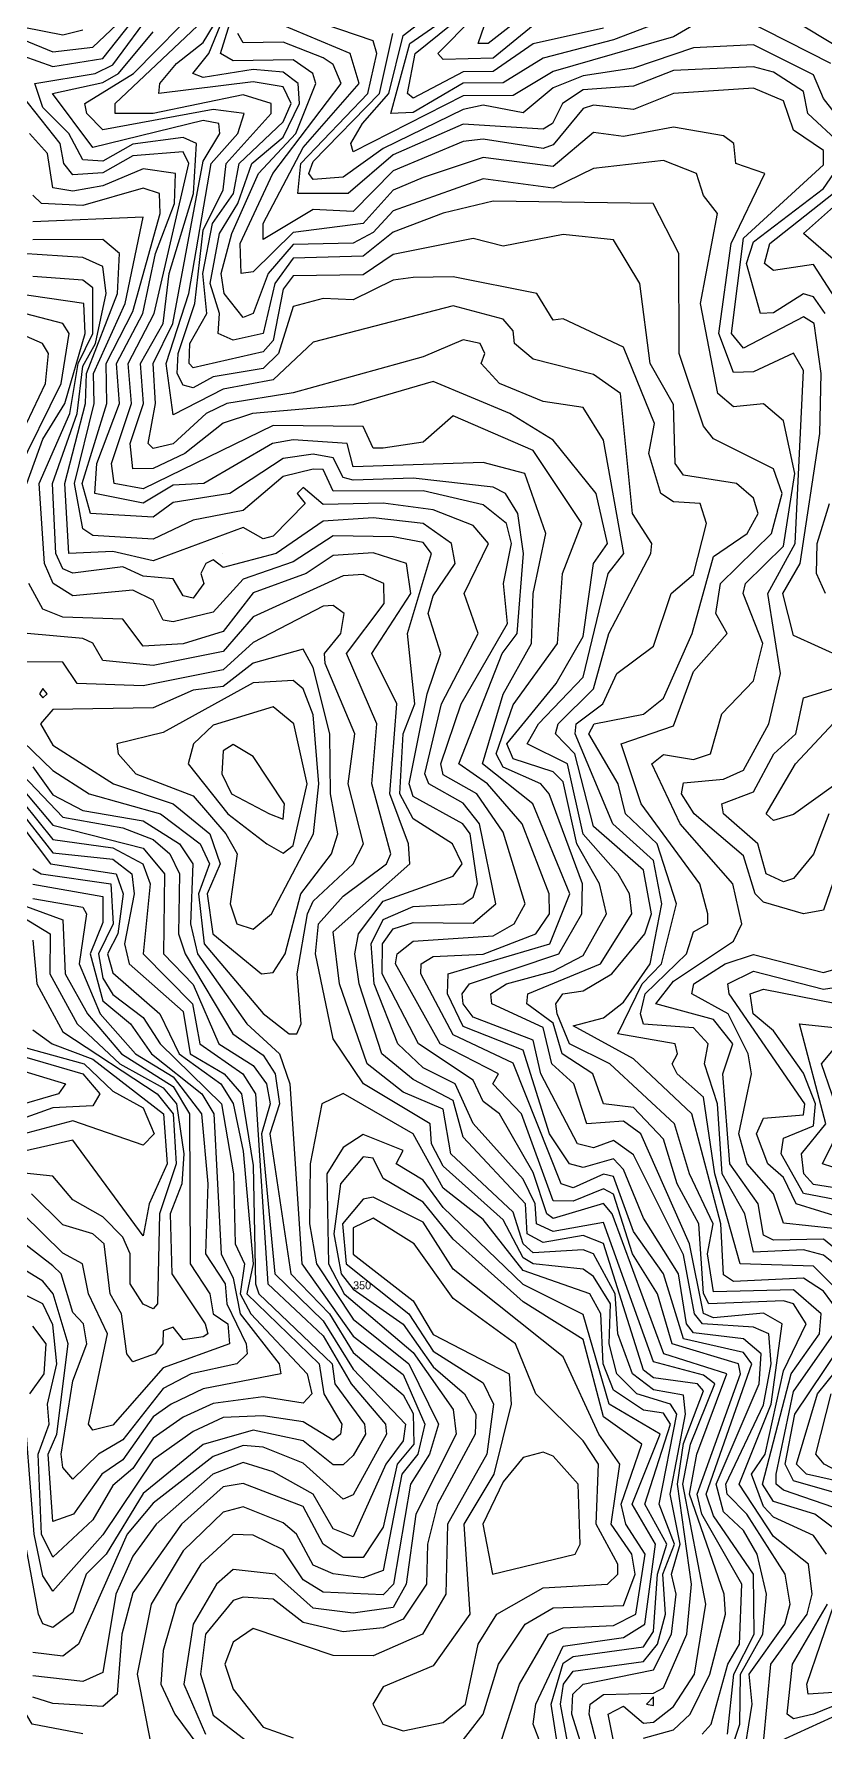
# Model space of a CAD drawing. Header units: metres. Extents: x 310028 to 360472, y 4137098 to 4159193.
# Drawn here: x 316644 to 317830, y 4148531 to 4151077 of the extents above; entities that cross this region are included whole.
import ezdxf

# ---------------------------------------------------------------- set-up
doc = ezdxf.new("R2010")
doc.units = ezdxf.units.M
for name, color, linetype in [('CONTOUR', 254, 'Continuous'), ('CONTOUR_INDEX', 33, 'Continuous'), ('CONTOUR_LABELS', 7, 'Continuous')]:
    doc.layers.add(name, color=color, linetype=linetype)

msp = doc.modelspace()

# ---------------------------------------------------------------- linework, layer by layer
at = {"layer": 'CONTOUR'}
for points, elevation in [([(317872.5, 4149169.6), (317812.5, 4149229.2), (317702.5, 4149232.5), (317664.6, 4149367.5), (317647.5, 4149482.6), (317608.1, 4149517.5), (317600.5, 4149532.5), (317608.9, 4149547.5), (317605, 4149562.5), (317519.1, 4149577.5), (317555.7, 4149652.5), (317584.5, 4149682.5), (317607.2, 4149772.5), (317578, 4149862.5), (317530.8, 4149907.5), (317519.9, 4149952.5), (317475.6, 4150027.5), (317483.5, 4150042.5), (317557.5, 4150056.9), (317587.5, 4150080.8), (317630.5, 4150177.5), (317662.5, 4150293.2), (317712.9, 4150327.5), (317729.4, 4150357.5), (317722.5, 4150380.5), (317697.1, 4150402.5), (317617.5, 4150415.2), (317605.1, 4150432.5), (317602.5, 4150521.1), (317567.6, 4150582.5), (317552.1, 4150702.5), (317512.5, 4150768), (317437.5, 4150776.1), (317347.5, 4150758.6), (317302.5, 4150769.7), (317182.5, 4150746.1), (317137.5, 4150715.5), (317032.5, 4150714.1), (317017.5, 4150693.9), (317002.5, 4150617.1), (316987.5, 4150600), (316882.5, 4150575.8), (316876.6, 4150582.5), (316877.8, 4150612.5), (316903.1, 4150657.5), (316897.3, 4150717.5), (316911.7, 4150792.5), (316943.2, 4150837.5), (316951.7, 4150882.5), (317017.5, 4150944.9), (317029.6, 4150972.5), (317017.5, 4150997.3), (316972.5, 4151004.7), (316831.3, 4150987.5), (316832.5, 4151002.5), (316857.6, 4151032.5), (316897.5, 4151063.9), (317014.9, 4151257.5)], 190), ([(316627.5, 4151043.9), (316672.5, 4151027.9), (316747.5, 4151040), (316907.5, 4151242.5)], 240), ([(317392.5, 4151114.7), (317324.7, 4151062.5), (317310, 4151062.5), (317347.5, 4151171.3)], 80), ([(317857.5, 4151051.7), (317722.5, 4151133.8)], 110), ([(317737.5, 4148514.5), (317748.6, 4148632.5), (317802.8, 4148707.5), (317810.4, 4148737.5), (317805.2, 4148782.5), (317752.5, 4148823.7), (317701.2, 4148902.5), (317749, 4149022.5), (317765.6, 4149142.5), (317737.5, 4149158.7), (317662.5, 4149151.8), (317647.5, 4149158.1), (317626.8, 4149262.5), (317553.5, 4149427.5), (317527.5, 4149446.7), (317473, 4149442.5), (317453.5, 4149502.5), (317420.3, 4149532.5), (317407.5, 4149586.9), (317330.3, 4149622.5), (317328.9, 4149637.5), (317352.4, 4149652.5), (317422.5, 4149671.6), (317467.5, 4149695), (317502.3, 4149757.5), (317491.6, 4149802.5), (317457.7, 4149862.5), (317437.5, 4149955.1), (317422.5, 4149970.4), (317362.5, 4149989.6), (317352.6, 4150012.5), (317427, 4150102.5), (317467.5, 4150173.4), (317482.7, 4150282.5), (317503.9, 4150312.5), (317486.8, 4150387.5), (317422.5, 4150467.8), (317357.4, 4150507.5), (317242.5, 4150555.5), (317122.5, 4150520.6), (316971.6, 4150507.5), (316927.5, 4150493.3), (316870.3, 4150447.5), (316822.5, 4150425.1), (316792.5, 4150424.8), (316788.3, 4150462.5), (316808.1, 4150522.5), (316803.6, 4150582.5), (316837.8, 4150642.5), (316846.9, 4150717.5), (316883.2, 4150837.5), (316887.5, 4150912.5), (316867.5, 4150921.5), (316792.5, 4150911.3), (316747.5, 4150885.8), (316717.5, 4150888.1), (316696.2, 4150927.5), (316657.5, 4150966.2), (316645.6, 4151002.5), (316736, 4151017.5), (316762.5, 4151030.2), (316822.5, 4151112.2)], 230), ([(317854.5, 4148827.5), (317814.3, 4148857.5), (317752.5, 4148876.4), (317736.1, 4148902.5), (317778.9, 4149067.5), (317821.7, 4149127.5), (317823.8, 4149157.5), (317782.5, 4149193.8), (317662.5, 4149190.8), (317653.6, 4149247.5), (317662, 4149292.5), (317626.7, 4149367.5), (317604.4, 4149442.5), (317507.1, 4149532.5), (317447, 4149562.5), (317428.5, 4149607.5), (317426.3, 4149622.5), (317437, 4149637.5), (317467.5, 4149641.9), (317510.3, 4149667.5), (317559.6, 4149727.5), (317569.8, 4149757.5), (317557.5, 4149822.8), (317482.5, 4149888.3), (317455, 4149997.5), (317426, 4150027.5), (317430, 4150042.5), (317482.5, 4150094.8), (317505.6, 4150177.5), (317568.6, 4150297.5), (317570.2, 4150312.5), (317541.4, 4150357.5), (317523, 4150537.5), (317482.5, 4150566), (317392.5, 4150589.1), (317364.5, 4150612.5), (317362.5, 4150631.5), (317347.5, 4150649), (317272.5, 4150669.1), (317062.5, 4150614.7), (317002.5, 4150558.1), (316927.5, 4150544.1), (316852.5, 4150505.4), (316842.3, 4150582.5), (316876.2, 4150687.5), (316909.8, 4150882.5), (316949.4, 4150927.5), (316958.9, 4150957.5), (316912.5, 4150963.2), (316747.5, 4150932.9), (316723.1, 4150957.5), (316720.1, 4150972.5), (316793.5, 4151017.5), (316897.5, 4151123.4)], 210), ([(317632.5, 4151089.9), (317602.5, 4151072.4), (317422.5, 4151020.5), (317362.5, 4150984.5), (317287.5, 4150983.8), (317122.5, 4150899.9), (317119.1, 4150912.5), (317136.3, 4150942.5), (317176.2, 4150987.5), (317197.5, 4151074.3), (317257.5, 4151120.2)], 120), ([(317587.5, 4151096.4), (317512.5, 4151067.9), (317407.5, 4151040.3), (317347.5, 4151003.3), (317287.5, 4151002.8), (317212.5, 4150958.9), (317178.9, 4150957.5), (317207.3, 4151062.5), (317272.2, 4151107.5)], 110), ([(316567.5, 4151099), (316687.5, 4151075.2), (316717.5, 4151082.9)], 260), ([(317832, 4148797.5), (317812.5, 4148825.1), (317752.5, 4148852.8), (317737.5, 4148868.8), (317719.8, 4148917.5), (317740.3, 4148947.5), (317767.5, 4149072.3), (317801.7, 4149142.5), (317782.7, 4149172.5), (317767.5, 4149177.3), (317655.6, 4149172.5), (317647.5, 4149188.4), (317640.6, 4149292.5), (317608.4, 4149352.5), (317587.5, 4149419.5), (317542.5, 4149467.1), (317497.5, 4149472.5), (317481.8, 4149517.5), (317435.9, 4149547.5), (317422.5, 4149593.7), (317382.9, 4149622.5), (317384.1, 4149637.5), (317493.1, 4149682.5), (317540, 4149757.5), (317536.6, 4149787.5), (317519.7, 4149817.5), (317467.5, 4149876.8), (317443.9, 4149982.5), (317383.3, 4150012.5), (317400.1, 4150042.5), (317467.5, 4150112.2), (317504.8, 4150267.5), (317528.2, 4150297.5), (317497.5, 4150467.4), (317467.5, 4150516.6), (317407.5, 4150525.6), (317342.1, 4150552.5), (317314.6, 4150582.5), (317320.1, 4150597.5), (317313.1, 4150612.5), (317287.5, 4150618.1), (317227.5, 4150592.5), (317032.5, 4150538.6), (316933.2, 4150522.5), (316902.3, 4150507.5), (316852.5, 4150461.9), (316822.5, 4150455.1), (316815.4, 4150462.5), (316826.1, 4150522.5), (316822.8, 4150582.5), (316852.3, 4150642.5), (316897.5, 4150886), (316922.6, 4150927.5), (316921, 4150942.5), (316897.5, 4150946.8), (316732.5, 4150906.2), (316672, 4150987.5), (316747.5, 4151003.7), (316770.9, 4151017.5), (316822.5, 4151079.9)], 220), ([(317862.3, 4149217.5), (317827.5, 4149245.7), (317797.5, 4149253.6), (317722.5, 4149250.3), (317709.6, 4149307.5), (317675.6, 4149367.5), (317668.6, 4149472.5), (317649.1, 4149532.5), (317654.7, 4149562.5), (317632.5, 4149586.7), (317557.5, 4149592.2), (317553.3, 4149607.5), (317560.2, 4149637.5), (317622, 4149697.5), (317632.5, 4149730.6), (317654, 4149742.5), (317654, 4149757.5), (317642.3, 4149802.5), (317554.3, 4149922.5), (317524, 4150012.5), (317602.5, 4150039.2), (317632.5, 4150120.7), (317683, 4150177.5), (317666, 4150207.5), (317673, 4150252.5), (317749.7, 4150327.5), (317765.6, 4150387.5), (317752.5, 4150424.5), (317662.5, 4150469.7), (317647.5, 4150488.8), (317611.2, 4150597.5), (317610.7, 4150747.5), (317572.3, 4150822.5), (317332.5, 4150826.1), (317257.5, 4150808), (317182.5, 4150779.4), (317137.5, 4150743.5), (317032.5, 4150740.2), (317005.3, 4150702.5), (316987.5, 4150627.3), (316942.5, 4150617.6), (316920.1, 4150627.5), (316922.1, 4150657.5), (316908.1, 4150702.5), (316922.1, 4150777.5), (316949.4, 4150822.5), (316970.4, 4150882.5), (317017.5, 4150922.1), (317042, 4150972.5), (317039.9, 4151002.5), (317017.5, 4151019.2), (316972.5, 4151023.1), (316897.5, 4151011.1), (316882, 4151017.5), (316906.4, 4151047.5), (316927.5, 4151099.6)], 180), ([(317887.5, 4149220.9), (317827.5, 4149269.4), (317752.5, 4149267.9), (317737.5, 4149275.8), (317729.5, 4149322.5), (317687.1, 4149382.5), (317676.6, 4149517.5), (317691.5, 4149562.5), (317662.5, 4149598.9), (317576.2, 4149622.5), (317602.5, 4149656.4), (317692.5, 4149716.3), (317704.9, 4149742.5), (317691.6, 4149802.5), (317612.7, 4149892.5), (317570.4, 4149982.5), (317587.5, 4149996.4), (317632.5, 4149988.9), (317657.9, 4149997.5), (317674.9, 4150057.5), (317722.5, 4150106.5), (317736.7, 4150162.5), (317707, 4150237.5), (317710.6, 4150252.5), (317767.5, 4150308.7), (317784.4, 4150417.5), (317767.5, 4150496.5), (317737.5, 4150522.2), (317692.5, 4150517.5), (317669.2, 4150537.5), (317643.1, 4150672.5), (317668.4, 4150807.5), (317647.5, 4150834.4), (317637, 4150867.5), (317587.5, 4150886.8), (317482.5, 4150874.9), (317422.5, 4150845.3), (317317.5, 4150859.3), (317182.5, 4150811.3), (317152.5, 4150778.8), (317122.5, 4150763.1), (317032.5, 4150761.1), (316995.1, 4150717.5), (316972.4, 4150657.5), (316957.5, 4150651.5), (316929.2, 4150687.5), (316924.6, 4150717.5), (316940.4, 4150777.5), (316980.4, 4150867.5), (317036.6, 4150927.5), (317066.4, 4151002.5), (317062.3, 4151017.5), (317032.5, 4151038), (316942.5, 4151036.4), (316923.7, 4151047.5), (316937.7, 4151092.5)], 170), ([(317851.7, 4149832.5), (317827.5, 4149762.9), (317797.5, 4149757.5), (317737.5, 4149775), (317725.3, 4149787.5), (317707.5, 4149844.3), (317633.8, 4149907.5), (317614.6, 4149937.5), (317617.5, 4149954), (317677.5, 4149959.4), (317707.5, 4149973), (317745.6, 4150042.5), (317763.2, 4150117.5), (317743.9, 4150237.5), (317785.1, 4150312.5), (317797.5, 4150572), (317782.5, 4150597.8), (317722.5, 4150570.2), (317692.5, 4150568.9), (317670.7, 4150627.5), (317689, 4150762.5), (317739.5, 4150867.5), (317696.2, 4150882.5), (317693, 4150912.5), (317677.5, 4150923.9), (317602.5, 4150937.1), (317527.5, 4150922.8), (317482.5, 4150928.8), (317422.5, 4150878.1), (317317.5, 4150891.2), (317227.5, 4150861.4), (317182.5, 4150842.3), (317137.5, 4150792.5), (317032.5, 4150778.8), (316972.5, 4150719.9), (316954.7, 4150717.5), (316953.3, 4150762.5), (317002.1, 4150867.5), (317104.6, 4151002.5), (317092.5, 4151030.6), (317077.5, 4151040.6), (317017.5, 4151064.2), (316957.5, 4151063.4), (316949.8, 4151077.5)], 160), ([(317852.4, 4150912.5), (317803.9, 4150957.5), (317797.5, 4150990.2), (317752.5, 4151019.4), (317722.5, 4151027.5), (317602.5, 4151022), (317542.5, 4150998.5), (317467.5, 4150992.8), (317436.1, 4150972.5), (317421.4, 4150942.5), (317407.5, 4150933.9), (317287.5, 4150941.5), (317182.5, 4150895.4), (317115.1, 4150837.5), (317039.7, 4150837.5), (317044.1, 4150882.5), (317144.4, 4150987.5), (317157.8, 4151047.5), (317152.5, 4151066.1), (317077.5, 4151091.6)], 140), ([(317868.6, 4150927.5), (317827.5, 4150979.6), (317812.5, 4151015.5), (317722.5, 4151060.3), (317632.5, 4151055.6), (317542.5, 4151025.5), (317467.5, 4151013.9), (317422.5, 4150995.7), (317377.5, 4150958.3), (317317.5, 4150969.6), (317287.5, 4150963.1), (317167.5, 4150904.9), (317107.5, 4150861.9), (317062.5, 4150858.3), (317056.1, 4150867.5), (317062.5, 4150885.2), (317161.8, 4150987.5), (317182.1, 4151077.5)], 130), ([(317392.5, 4151089.2), (317332.5, 4151040.1), (317257.5, 4151038.1), (317249.3, 4151047.5), (317302.5, 4151100.6)], 90), ([(317838.3, 4151032.5), (317707.5, 4151098.7)], 120), ([(317705.9, 4148482.5), (317720.4, 4148572.5), (317716.3, 4148617.5), (317769.5, 4148692.5), (317777.6, 4148722.5), (317769.9, 4148767.5), (317712.7, 4148857.5), (317682.9, 4148887.5), (317681.2, 4148902.5), (317737.5, 4149021.3), (317749.1, 4149082.5), (317745.6, 4149127.5), (317722.5, 4149137.8), (317645.9, 4149142.5), (317634.1, 4149157.5), (317617.5, 4149245.9), (317542.5, 4149395.9), (317512.5, 4149417.4), (317482.5, 4149406.8), (317458.9, 4149412.5), (317403.7, 4149517.5), (317392.5, 4149568), (317302.5, 4149602.4), (317287.6, 4149622.5), (317285.9, 4149637.5), (317296.8, 4149652.5), (317430.7, 4149697.5), (317465.1, 4149757.5), (317466.2, 4149802.5), (317416.4, 4149937.5), (317403.8, 4149952.5), (317347.5, 4149977.1), (317336.9, 4149997.5), (317362.5, 4150070.7), (317429, 4150162.5), (317436.3, 4150267.5), (317465.1, 4150342.5), (317392.5, 4150452), (317272.5, 4150503.9), (317227.5, 4150464.5), (317167.5, 4150455.4), (317152.5, 4150455.5), (317137.5, 4150488.1), (317002.5, 4150489.7), (316807.5, 4150394.6), (316764.3, 4150402.5), (316760.3, 4150432.5), (316790.4, 4150522.5), (316785.4, 4150582.5), (316824.1, 4150657.5), (316876.2, 4150882.5), (316867.5, 4150900), (316792.5, 4150893.8), (316747.5, 4150868.2), (316702.5, 4150865.5), (316689, 4150882.5), (316683.3, 4150912.5), (316588.1, 4151032.5)], 240), ([(317830, 4150657.5), (317812.5, 4150682.4), (317797.5, 4150687.2), (317752.5, 4150658.4), (317733.2, 4150657.5), (317712.1, 4150732.5), (317722.5, 4150765.1), (317827.5, 4150844.8), (317843.2, 4150867.5)], 140), ([(317683.4, 4148527.5), (317693.2, 4148617.5), (317723.5, 4148677.5), (317722.5, 4148767.6), (317662.5, 4148854.8), (317651.6, 4148887.5), (317720.2, 4149082.5), (317707.5, 4149099.8), (317617.5, 4149120.1), (317587.9, 4149217.5), (317542.5, 4149281.3), (317512.5, 4149363.7), (317497.5, 4149367.3), (317452.5, 4149346.8), (317434.4, 4149352.5), (317362.5, 4149533.4), (317272.5, 4149575.9), (317223.7, 4149667.5), (317224.4, 4149682.5), (317242.5, 4149693.2), (317317.5, 4149696.7), (317396.2, 4149727.5), (317416.6, 4149757.5), (317416.1, 4149787.5), (317376, 4149892.5), (317323.8, 4149952.5), (317281, 4149982.5), (317345.9, 4150147.5), (317368.4, 4150177.5), (317377.8, 4150297.5), (317369.3, 4150357.5), (317351, 4150387.5), (317332.5, 4150397.3), (317212.5, 4150410.8), (317122.5, 4150407.8), (317107.5, 4150411.8), (317092.5, 4150440.9), (317062.5, 4150446.6), (317017.5, 4150439.9), (316937.8, 4150387.5), (316852.5, 4150374.3), (316822.5, 4150351.9), (316728.6, 4150357.5), (316716.2, 4150402.5), (316753.5, 4150522.5), (316752.5, 4150582.5), (316792.5, 4150660.7), (316833, 4150807.5), (316832.3, 4150837.5), (316807.5, 4150845.4), (316717.5, 4150819.6), (316655.2, 4150822.5), (316642.5, 4150835)], 260), ([(317859.9, 4150657.5), (317812.5, 4150731), (317752.5, 4150722), (317738.9, 4150732.5), (317746.9, 4150762.5), (317842.5, 4150838.1)], 130), ([(317645.4, 4148527.5), (317659.1, 4148542.5), (317684.1, 4148632.5), (317701.7, 4148662.5), (317705.1, 4148752.5), (317645.2, 4148857.5), (317638, 4148887.5), (317703.1, 4149067.5), (317700.1, 4149082.5), (317600.9, 4149112.5), (317578.9, 4149187.5), (317541.2, 4149247.5), (317512.5, 4149337), (317497.5, 4149345.3), (317452.5, 4149326.5), (317422.5, 4149326.9), (317374.8, 4149457.5), (317331.9, 4149502.5), (317340.4, 4149517.5), (317252.9, 4149562.5), (317185.8, 4149682.5), (317188.7, 4149697.5), (317212.5, 4149716.2), (317332.5, 4149724.3), (317363.7, 4149742.5), (317380.4, 4149772.5), (317347.5, 4149879.8), (317307.7, 4149937.5), (317257.5, 4149965.9), (317254, 4149982.5), (317284.5, 4150072.5), (317353.6, 4150192.5), (317347.7, 4150252.5), (317360, 4150312.5), (317352.4, 4150342.5), (317317.5, 4150370.8), (317227.5, 4150391.7), (317092.5, 4150391.2), (317077.5, 4150423.5), (317062.5, 4150424.1), (317017.5, 4150413.2), (316957.5, 4150362), (316882.5, 4150347.7), (316822.5, 4150318.9), (316732.5, 4150324.6), (316717.5, 4150334.6), (316704.6, 4150402.5), (316734.4, 4150522.5), (316733.1, 4150567.5), (316780.9, 4150672.5), (316807.5, 4150801.7), (316642.5, 4150794.9)], 270), ([(317849.3, 4150732.5), (317797.7, 4150777.5), (317842.5, 4150817.5)], 120), ([(317513.7, 4148512.5), (317504.5, 4148557.5), (317527.5, 4148569.4), (317557.5, 4148544), (317572.5, 4148545.6), (317602.5, 4148569.1), (317634.2, 4148617.5), (317651.1, 4148722.5), (317616.9, 4148902.5), (317627.9, 4148962.5), (317664.5, 4149052.5), (317647.5, 4149065.5), (317572.5, 4149085.8), (317497.5, 4149294.6), (317422.5, 4149281.3), (317397.5, 4149292.5), (317395.3, 4149322.5), (317377.5, 4149359.6), (317302.5, 4149443), (317275.6, 4149502.5), (317227.5, 4149526.3), (317189.5, 4149562.5), (317154, 4149652.5), (317149.7, 4149712.5), (317167.5, 4149748.9), (317212.5, 4149768.3), (317287.5, 4149772.3), (317302.5, 4149782.5), (317308.9, 4149802.5), (317297.8, 4149877.5), (317287, 4149892.5), (317212.5, 4149933.5), (317206.7, 4149952.5), (317233.2, 4150087.5), (317254, 4150147.5), (317234.9, 4150207.5), (317242.5, 4150234.2), (317275.6, 4150282.5), (317269.9, 4150312.5), (317227.5, 4150342.5), (317152.5, 4150351), (317077.5, 4150346), (317007.2, 4150297.5), (316927.5, 4150276.5), (316912.5, 4150288), (316901.8, 4150282.5), (316894, 4150267.5), (316898.8, 4150252.5), (316882.5, 4150230.9), (316867.5, 4150234), (316852.5, 4150259.9), (316807.5, 4150263.9), (316777.5, 4150277.9), (316702.5, 4150268.2), (316687.5, 4150274.8), (316676.6, 4150297.5), (316671.7, 4150402.5), (316708.7, 4150507.5), (316717.5, 4150578.5), (316736.4, 4150612.5), (316752.5, 4150687.5), (316747.5, 4150728), (316717.5, 4150741.5), (316625.9, 4150747.5)], 290), ([(317557.5, 4148521.6), (317602.5, 4148533.8), (317627.8, 4148557.5), (317657.1, 4148617.5), (317680.5, 4148707.5), (317678.6, 4148737.5), (317626.4, 4148887.5), (317637.4, 4148947.5), (317682.4, 4149067.5), (317588.1, 4149097.5), (317510.9, 4149307.5), (317497.5, 4149322.9), (317422.5, 4149300.5), (317412.9, 4149307.5), (317392.5, 4149369.5), (317341.9, 4149457.5), (317317.5, 4149476.1), (317302.5, 4149507.9), (317220.2, 4149562.5), (317165.8, 4149667.5), (317166.7, 4149712.5), (317182.5, 4149734.7), (317212.5, 4149744.3), (317302.5, 4149743.6), (317336.6, 4149772.5), (317311.7, 4149892.5), (317287.5, 4149923.4), (317235.7, 4149952.5), (317229.7, 4149967.5), (317255, 4150072.5), (317309.8, 4150177.5), (317289, 4150237.5), (317325.6, 4150312.5), (317302.5, 4150339.6), (317242.5, 4150363.3), (317167.5, 4150373.3), (317077.5, 4150370.9), (317047.5, 4150396.6), (317038.8, 4150387.5), (317050.7, 4150372.5), (317002.5, 4150323.6), (316987.5, 4150319.4), (316957.5, 4150336.5), (316822.5, 4150286.6), (316762.5, 4150300.6), (316696.1, 4150297.5), (316690.5, 4150402.5), (316721.5, 4150522.5), (316722.9, 4150567.5), (316769.3, 4150687.5), (316772.4, 4150747.5), (316747.5, 4150768.5), (316642.5, 4150767.9)], 280), ([(316633.5, 4150402.5), (316657.5, 4150469.1), (316690.2, 4150522.5), (316720.8, 4150627.5), (316718.7, 4150672.5), (316612.5, 4150687.9)], 310), ([(316618.5, 4150417.5), (316684.8, 4150552.5), (316696.8, 4150627.5), (316687.5, 4150642.5), (316597.5, 4150666.2)], 320), ([(316604.5, 4150432.5), (316661.3, 4150552.5), (316665.6, 4150597.5), (316657, 4150612.5), (316597.5, 4150638.6)], 330), ([(317830.3, 4150237.5), (317817.2, 4150267.5), (317818.1, 4150312.5), (317836.3, 4150372.5)], 140), ([(317473.7, 4148482.5), (317450.2, 4148557.5), (317451.7, 4148587.5), (317467.5, 4148602.3), (317572.5, 4148624.1), (317599.6, 4148677.5), (317606.9, 4148737.5), (317599.6, 4148767.5), (317612.5, 4148812.5), (317597.7, 4148887.5), (317620.8, 4149007.5), (317617.5, 4149035.7), (317572.5, 4149043.6), (317541.3, 4149067.5), (317519.1, 4149127.5), (317515.4, 4149187.5), (317482.5, 4149247.5), (317467.5, 4149253.8), (317392.5, 4149249.1), (317377.2, 4149262.5), (317362.5, 4149309.9), (317268.7, 4149397.5), (317257.5, 4149464.7), (317197.5, 4149490.2), (317143.4, 4149532.5), (317101.9, 4149652.5), (317092.5, 4149730.6), (317207.3, 4149832.5), (317205.5, 4149862.5), (317177.7, 4149937.5), (317187.8, 4150072.5), (317150.5, 4150147.5), (317208.8, 4150237.5), (317202.7, 4150282.5), (317152.5, 4150298.6), (317092.5, 4150294.9), (317052.3, 4150267.5), (316972.5, 4150238.5), (316927.5, 4150180.8), (316867.5, 4150162.1), (316807.5, 4150158.6), (316777.5, 4150199.2), (316687.5, 4150202.1), (316657.5, 4150214.2), (316636.3, 4150252.5)], 310), ([(316926.5, 4150297.5), (316926.5, 4150297.5)], 290), ([(317452.6, 4148467.5), (317433.2, 4148572.5), (317437.9, 4148602.5), (317452.5, 4148621.8), (317557.5, 4148636.3), (317578.9, 4148662.5), (317590.7, 4148707.5), (317586.7, 4148767.5), (317604.2, 4148812.5), (317581.3, 4148872.5), (317607.8, 4149007.5), (317598, 4149022.5), (317547.9, 4149037.5), (317517.8, 4149067.5), (317506.2, 4149112.5), (317508.2, 4149172.5), (317482.5, 4149213.9), (317467.5, 4149224.6), (317392.5, 4149232.5), (317377.5, 4149241.9), (317347.5, 4149298.4), (317257.5, 4149378.9), (317239.8, 4149412.5), (317237.8, 4149442.5), (317138.1, 4149502.5), (317092.5, 4149569.8), (317066, 4149697.5), (317070.3, 4149742.5), (317107.5, 4149784), (317172.3, 4149832.5), (317178.8, 4149847.5), (317150.3, 4149952.5), (317158, 4150042.5), (317112.4, 4150147.5), (317168.9, 4150222.5), (317168.6, 4150252.5), (317137.5, 4150266.4), (317107.5, 4150264.3), (316972.5, 4150202.6), (316927.5, 4150150.7), (316822.5, 4150129.8), (316747.5, 4150137.2), (316732.5, 4150163.4), (316717.5, 4150170.2), (316633.7, 4150177.5)], 320), ([(317026.5, 4149577.5), (317038.2, 4149577.5), (317044.5, 4149592.5), (317038.5, 4149667.5), (317053.9, 4149757.5), (317062.5, 4149776.4), (317122.7, 4149832.5), (317138.1, 4149862.5), (317115.1, 4149952.5), (317125.1, 4150027.5), (317080.3, 4150132.5), (317079.5, 4150147.5), (317104.1, 4150177.5), (317109.2, 4150207.5), (317092.5, 4150219.7), (317077.5, 4150218.5), (316972.5, 4150164.2), (316927.5, 4150123.3), (316807.5, 4150099.1), (316708.9, 4150102.5), (316687.5, 4150134.6), (316597.5, 4150135.4)], 330), ([(316985.2, 4149667.5), (317002.5, 4149669.5), (317020.8, 4149697.5), (317044.2, 4149787.5), (317090.2, 4149847.5), (317099.4, 4149877.5), (317088.3, 4149937.5), (317087.3, 4150027.5), (317062.5, 4150126.5), (317047.5, 4150154), (316972.5, 4150133.2), (316927.5, 4150098.2), (316882.5, 4150092.9), (316822.5, 4150066.4), (316672.5, 4150063.7), (316653.8, 4150042.5), (316672.5, 4150010.4), (316763.1, 4149952.5), (316852.5, 4149922.1), (316907.8, 4149877.5), (316923.3, 4149832.5), (316903.6, 4149787.5), (316912.2, 4149727.5), (316985.2, 4149667.5)], 340), ([(316652.3, 4150087.5), (316657.5, 4150081.3), (316663.6, 4150087.5), (316657.5, 4150095.1), (316652.3, 4150087.5)], 340), ([(316993.1, 4149862.5), (317017.5, 4149848.3), (317032.5, 4149859.7), (317053.5, 4149952.5), (317033.5, 4150042.5), (317002.5, 4150068), (316912.5, 4150040.1), (316883.3, 4150012.5), (316875.1, 4149982.5), (316934.6, 4149907.5), (316993.1, 4149862.5)], 360), ([(317902.5, 4149992.1), (317782.5, 4149906.2), (317752.5, 4149897.3), (317741.7, 4149907.5), (317785.7, 4149982.5), (317842.5, 4150043.1)], 140), ([(316612.5, 4150030.5), (316672.5, 4149972.4), (316726.7, 4149937.5), (316833.5, 4149907.5), (316893.1, 4149862.5), (316907.4, 4149832.5), (316890.9, 4149787.5), (316899.2, 4149712.5), (316987.5, 4149607.9), (317026.5, 4149577.5)], 330), ([(316997.1, 4149907.5), (317017.5, 4149899.3), (317019.4, 4149922.5), (316972.5, 4149993.2), (316942.5, 4150011.1), (316927.5, 4150002), (316925.7, 4149967.5), (316940.1, 4149937.5), (316997.1, 4149907.5)], 370), ([(316627.5, 4149965.4), (316687.5, 4149902.4), (316777.5, 4149886.5), (316822.5, 4149869), (316847.6, 4149847.5), (316862, 4149817.5), (316860.8, 4149727.5), (316870.7, 4149697.5), (316942.2, 4149577.5), (316987.5, 4149545.7), (317005.6, 4149517.5), (317012.2, 4149472.5), (316997.6, 4149427.5), (317028.9, 4149217.5), (317087, 4149157.5), (317122.5, 4149099.6), (317197.5, 4149036), (317212.5, 4149008.1), (317213.2, 4148962.5), (317188.7, 4148932.5), (317167.5, 4148838), (317137.5, 4148792.4), (317107.5, 4148792.2), (317077.7, 4148812.5), (317047.5, 4148868.8), (316957.5, 4148903.3), (316927.5, 4148898.2), (316865.4, 4148842.5), (316792.5, 4148739.3), (316775.8, 4148677.5), (316768.6, 4148587.5), (316747.5, 4148568.9), (316672.5, 4148573.4), (316642.5, 4148582.8)], 310), ([(316642.5, 4149977.6), (316672.5, 4149935.7), (316717.5, 4149912.1), (316807.5, 4149897), (316862.4, 4149862.5), (316882.1, 4149832.5), (316878.8, 4149742.5), (316889.4, 4149697.5), (316963.1, 4149592.5), (317012, 4149547.5), (317027.4, 4149502.5), (317045.5, 4149232.5), (317122.5, 4149124.4), (317197.5, 4149066.9), (317229.7, 4148992.5), (317219.5, 4148947.5), (317195.6, 4148917.5), (317167.5, 4148773.1), (317137.5, 4148761.7), (317092.5, 4148767.9), (317062.5, 4148780.9), (317037.4, 4148827.5), (317017.5, 4148844.2), (316957.5, 4148868.3), (316927.5, 4148860.5), (316867.5, 4148802.3), (316819.6, 4148722.5), (316798.5, 4148617.5), (316819.1, 4148512.5)], 320), ([(316627.5, 4149906.4), (316672.5, 4149849), (316762.5, 4149839.5), (316790.8, 4149817.5), (316794.5, 4149787.5), (316779.6, 4149712.5), (316786.6, 4149682.5), (316867.5, 4149610.8), (316878.3, 4149547.5), (316929.2, 4149517.5), (316955.3, 4149487.5), (316972.5, 4149380.2), (316976.3, 4149202.5), (316981.1, 4149187.5), (317090.8, 4149082.5), (317095, 4149052.5), (317139.3, 4148992.5), (317140.8, 4148977.5), (317122.5, 4148945.1), (317107.5, 4148931.3), (317092.5, 4148931.1), (317047.5, 4148967.3), (316972.5, 4148983.5), (316897.5, 4148961.9), (316807.5, 4148888.2), (316752.1, 4148797.5), (316722.5, 4148767.5), (316702.5, 4148709.7), (316672.5, 4148687.2), (316657.5, 4148692.7), (316651.1, 4148707.5), (316603.8, 4148962.5)], 280), ([(316627.5, 4149924.8), (316672.5, 4149869), (316762.5, 4149856.5), (316807.1, 4149832.5), (316818.1, 4149802.5), (316807.5, 4149697.5), (316881.9, 4149622.5), (316892.8, 4149562.5), (316957, 4149517.5), (316976.3, 4149487.5), (316994.8, 4149202.5), (317077.5, 4149124.7), (317119.3, 4149052.5), (317171.2, 4148992.5), (317172.5, 4148977.5), (317122.5, 4148886.2), (317107.5, 4148879.8), (317047.5, 4148933.7), (316987.5, 4148957.7), (316957.5, 4148960.4), (316912.5, 4148943.9), (316822.5, 4148873.9), (316783.7, 4148827.5), (316710.8, 4148662.5), (316687.5, 4148644.3), (316642.5, 4148649.9)], 290), ([(316627.5, 4149887.4), (316668.8, 4149832.5), (316767.1, 4149817.5), (316777.7, 4149787.5), (316769.6, 4149727.5), (316754.5, 4149697.5), (316762.5, 4149669.1), (316832.8, 4149607.5), (316861.9, 4149547.5), (316924, 4149502.5), (316942.5, 4149472.8), (316957.5, 4149401.7), (316972.6, 4149232.5), (316963.3, 4149187.5), (317071.5, 4149082.5), (317078.6, 4149037.5), (317105.7, 4148992.5), (317103.5, 4148977.5), (317092.5, 4148968.3), (317047.5, 4148996), (316987.5, 4149004.9), (316927.5, 4149002.2), (316882.5, 4148981.4), (316822.5, 4148939), (316747.5, 4148826.4), (316672.5, 4148742.1), (316657.5, 4148764.9), (316644.4, 4148827.5), (316630.5, 4149007.5)], 270), ([(316642.5, 4149825.1), (316654.9, 4149817.5), (316759.4, 4149802.5), (316762.7, 4149742.5), (316740.9, 4149697.5), (316747.5, 4149661.1), (316762.5, 4149636.4), (316807.5, 4149602.1), (316833.2, 4149562.5), (316925.1, 4149472.5), (316943.2, 4149367.5), (316945.8, 4149262.5), (316959.5, 4149232.5), (316953.3, 4149187.5), (316968.9, 4149157.5), (317053.8, 4149067.5), (317060.7, 4149037.5), (317047.5, 4149023.7), (316987.5, 4149033.4), (316912.5, 4149023.3), (316867.5, 4149002.6), (316822.5, 4148971.4), (316792.5, 4148925.8), (316762.5, 4148900.3), (316732.5, 4148849), (316672.5, 4148793), (316655.5, 4148827.5), (316650.6, 4148947.5), (316667, 4148992.5), (316664.3, 4149022.5), (316678.5, 4149082.5), (316672.5, 4149141.4), (316657.5, 4149172.7), (316597.4, 4149202.5)], 260), ([(316642.5, 4149780.3), (316717.5, 4149767.2), (316722.9, 4149757.5), (316711.9, 4149682.5), (316743.1, 4149607.5), (316796.2, 4149547.5), (316852.5, 4149512.8), (316895.1, 4149457.5), (316904.8, 4149352.5), (316901.2, 4149247.5), (316930.9, 4149202.5), (316933, 4149172.5), (316962, 4149112.5), (316963.4, 4149097.5), (316948, 4149082.5), (316879.8, 4149067.5), (316837.5, 4149045.7), (316777.5, 4148968.8), (316740.6, 4148947.5), (316702.5, 4148909.6), (316687.5, 4148927.1), (316684.9, 4148947.5), (316702.5, 4149057.3), (316723.1, 4149112.5), (316718.5, 4149142.5), (316702.5, 4149159.7), (316684.6, 4149217.5), (316672.5, 4149229.6), (316612.5, 4149276.1)], 240), ([(316627.5, 4149770.6), (316687.5, 4149748.4), (316690.9, 4149667.5), (316724.4, 4149607.5), (316775.3, 4149547.5), (316852.5, 4149498.5), (316877.3, 4149457.5), (316878.1, 4149232.5), (316907.9, 4149187.5), (316912.5, 4149157.8), (316934.4, 4149142.5), (316937.2, 4149112.5), (316837.5, 4149076.7), (316762.5, 4148990.6), (316732.5, 4148983.3), (316726, 4148992.5), (316754.3, 4149127.5), (316726, 4149187.5), (316716.7, 4149232.5), (316687.5, 4149248.8), (316627.5, 4149307.4)], 230), ([(316627.5, 4149752.2), (316668.4, 4149727.5), (316667.7, 4149667.5), (316708.6, 4149592.5), (316772.8, 4149532.5), (316837.5, 4149496.7), (316857.9, 4149472.5), (316868.6, 4149397.5), (316865.7, 4149352.5), (316848.3, 4149307.5), (316850.8, 4149217.5), (316900.8, 4149142.5), (316904.9, 4149127.5), (316897.5, 4149123.4), (316867.5, 4149118.6), (316852.5, 4149137.7), (316837.5, 4149132.2), (316837.3, 4149112.5), (316825.5, 4149097.5), (316792.5, 4149085.6), (316783.1, 4149097.5), (316775.1, 4149157.5), (316758.3, 4149187.5), (316749.4, 4149262.5), (316732.5, 4149277.5), (316687.5, 4149291.3), (316640.4, 4149337.5)], 220), ([(316642.5, 4149717.7), (316648.3, 4149652.5), (316687.5, 4149580.6), (316828.6, 4149487.5), (316852.5, 4149457.8), (316857.2, 4149382.5), (316832.1, 4149307.5), (316829.2, 4149172.5), (316822.5, 4149165.3), (316807.5, 4149172.4), (316788.5, 4149202.5), (316788.1, 4149247.5), (316777.5, 4149272.8), (316747.5, 4149303.1), (316702.5, 4149328.8), (316672.5, 4149364.3), (316552.5, 4149376.6)], 210), ([(317842.5, 4149285.4), (317767.5, 4149293.6), (317752.7, 4149337.5), (317713.3, 4149382.5), (317700.8, 4149427.5), (317719.4, 4149517.5), (317714.7, 4149547.5), (317684.8, 4149607.5), (317630.2, 4149637.5), (317633.2, 4149652.5), (317680, 4149682.5), (317722.5, 4149696.2), (317827.5, 4149669.6), (317872.5, 4149682.3)], 160), ([(317857.5, 4149326.4), (317797.5, 4149338.2), (317763.8, 4149397.5), (317767.5, 4149421.2), (317812.5, 4149439.4), (317815.7, 4149472.5), (317797.5, 4149518.4), (317752.5, 4149582.1), (317722, 4149607.5), (317717.5, 4149637.5), (317737.5, 4149644.7), (317872.5, 4149617.8)], 140), ([(317872.5, 4149342.3), (317812.5, 4149351.7), (317798.1, 4149367.5), (317794.6, 4149397.5), (317831, 4149442.5), (317791.5, 4149592.5), (317857.5, 4149585.3)], 130), ([(316597.5, 4149552.4), (316717.5, 4149517.5), (316742.6, 4149487.5), (316732.5, 4149469.5), (316672.5, 4149466.5), (316612.5, 4149445.2)], 180), ([(316612.5, 4149561.8), (316719.4, 4149532.5), (316762.5, 4149491.4), (316807.5, 4149466.5), (316824.2, 4149427.5), (316807.5, 4149410.7), (316702.5, 4149447.1), (316612.5, 4149423.2)], 190), ([(317872.5, 4149367.5), (317826.1, 4149382.5), (317855.3, 4149442.5), (317824.5, 4149532.5), (317842.5, 4149553.9)], 120), ([(316612.5, 4149526.6), (316691.1, 4149502.5), (316680.6, 4149487.5), (316612.5, 4149467.3)], 170), ([(317437.5, 4148456.4), (317419.4, 4148572.5), (317437.5, 4148634), (317452.5, 4148643.9), (317557.5, 4148658.5), (317572.5, 4148681.3), (317578.7, 4148767.5), (317592.9, 4148812.5), (317559.5, 4148872.5), (317598.2, 4148992.5), (317587.5, 4149008.6), (317557.5, 4149013.3), (317512.5, 4149043.1), (317497.2, 4149082.5), (317493.9, 4149157.5), (317477.3, 4149187.5), (317377.5, 4149222.7), (317317.5, 4149299.1), (317257.5, 4149346.1), (317212.6, 4149427.5), (317107.5, 4149487.9), (317075.6, 4149472.5), (317058.2, 4149382.5), (317057.1, 4149292.5), (317067.4, 4149232.5), (317122.5, 4149149.8), (317206, 4149082.5), (317250.2, 4148992.5), (317236.8, 4148947.5), (317208.4, 4148902.5), (317183.1, 4148752.5), (317167.5, 4148736.2), (317077.5, 4148740.3), (317047.5, 4148758.7), (317017.5, 4148803.8), (316972.5, 4148825.9), (316942.5, 4148826.6), (316894, 4148782.5), (316857.5, 4148722.5), (316837.5, 4148653.1), (316834, 4148602.5), (316855.1, 4148557.5), (316912.5, 4148479.8)], 330), ([(317415.2, 4148482.5), (317392.1, 4148542.5), (317396.4, 4148572.5), (317437.5, 4148659.6), (317527.5, 4148672.4), (317559.5, 4148692.5), (317575.6, 4148812.5), (317540.6, 4148872.5), (317582.9, 4148977.5), (317506.3, 4149022.5), (317467.5, 4149156.8), (317377.5, 4149201.8), (317257.5, 4149317.3), (317227.5, 4149358.3), (317186.8, 4149382.5), (317197.5, 4149402.4), (317137.5, 4149426.7), (317107.5, 4149407.1), (317082.9, 4149367.5), (317085.5, 4149232.5), (317109, 4149187.5), (317212.5, 4149099.5), (317272.5, 4149014.4), (317277, 4148977.5), (317216.4, 4148857.5), (317201.8, 4148752.5), (317182.5, 4148717.6), (317122.5, 4148709.1), (317062.5, 4148716.2), (317005.8, 4148767.5), (316942.5, 4148774.6), (316917.6, 4148752.5), (316882.8, 4148692.5), (316868.9, 4148602.5), (316901.3, 4148527.5)], 340), ([(317272.5, 4148499.6), (317317.3, 4148557.5), (317340.4, 4148632.5), (317380.2, 4148692.5), (317422.5, 4148717.1), (317527.5, 4148720.5), (317545.4, 4148767.5), (317540.2, 4148797.5), (317509.2, 4148842.5), (317522, 4148932.5), (317490.6, 4148977.5), (317437.5, 4149093), (317272.5, 4149224.8), (317227.5, 4149294.9), (317152.5, 4149332.7), (317137.5, 4149329.5), (317106.6, 4149292.5), (317112.1, 4149232.5), (317206.1, 4149157.5), (317242.5, 4149101.8), (317317.5, 4149054.1), (317332.8, 4149022.5), (317322.8, 4148947.5), (317263.8, 4148842.5), (317261.3, 4148737.5), (317226.4, 4148677.5), (317152.5, 4148644.7), (317092.5, 4148645.2), (316972.5, 4148685.8), (316942.5, 4148665.3), (316930.3, 4148632.5), (316942.5, 4148595), (316987.5, 4148538.2), (317032.5, 4148521.9)], 360), ([(317166.8, 4148542.5), (317197.5, 4148532.5), (317257.5, 4148544.9), (317290.8, 4148572.5), (317309.9, 4148662.5), (317338.1, 4148707.5), (317407.5, 4148747.1), (317503.7, 4148752.5), (317519.4, 4148767.5), (317519.3, 4148782.5), (317486.8, 4148842.5), (317490.4, 4148932.5), (317467.5, 4148967.1), (317396.3, 4149037.5), (317366, 4149112.5), (317272.5, 4149180.8), (317213.7, 4149262.5), (317152.5, 4149301.1), (317122.5, 4149286.5), (317122.5, 4149247.1), (317212.5, 4149177.3), (317242.5, 4149126.6), (317356.3, 4149067.5), (317359.1, 4149022.5), (317333.3, 4148917.5), (317288.3, 4148842.5), (317297.5, 4148707.5), (317242.5, 4148630), (317167.5, 4148598.7), (317151.9, 4148572.5), (317166.8, 4148542.5)], 370), ([(317857.5, 4148885.8), (317782.5, 4148907.3), (317769.9, 4148932.5), (317784.6, 4149007.5), (317875.7, 4149142.5)], 190), ([(316637.8, 4149037.5), (316659.3, 4149067.5), (316662.4, 4149112.5), (316642.5, 4149139.3)], 270), ([(317857.5, 4148904.7), (317802.1, 4148917.5), (317787.2, 4148932.5), (317818.7, 4149037.5), (317891, 4149127.5)], 180), ([(317914.2, 4148887.5), (317828.6, 4148932.5), (317816.1, 4148947.5), (317838.8, 4149037.5)], 170), ([(317331.5, 4148767.5), (317455.4, 4148797.5), (317462.6, 4148812.5), (317459.7, 4148902.5), (317422.5, 4148944.2), (317407.5, 4148950.4), (317377.5, 4148942.1), (317347.5, 4148906), (317317.1, 4148842.5), (317331.5, 4148767.5)], 380), ([(316717.5, 4148527.9), (316641.6, 4148542.5), (316605.8, 4148602.5), (316595.4, 4148677.5), (316552.5, 4148725.2), (316523.2, 4148782.5), (316450.7, 4148797.5), (316432.5, 4148823.1), (316382.9, 4148812.5), (316357.2, 4148782.5), (316327.9, 4148647.5), (316351.4, 4148572.5), (316342.5, 4148491.1)], 320), ([(317842.5, 4148589.9), (317804.5, 4148587.5), (317802.5, 4148602.5), (317864.2, 4148782.5)], 210), ([(317947.5, 4148612.4), (317812.5, 4148557.4), (317782.5, 4148550.3), (317773.1, 4148557.5), (317780.9, 4148632.5), (317833.3, 4148722.5)], 220), ([(317857.5, 4148560.5), (317752.5, 4148512.4)], 230)]:
    msp.add_lwpolyline(points, dxfattribs=dict(at, elevation=elevation))
at = {"layer": 'CONTOUR_INDEX'}
for points, elevation in [([(317497.5, 4151085.2), (317392.5, 4151061.6), (317332.5, 4151020.5), (317287.5, 4151019.9), (317212.5, 4150980.3), (317203.9, 4150987.5), (317215.6, 4151047.5), (317287.5, 4151105.5)], 100), ([(316627.5, 4151068.1), (316672.5, 4151049.6), (316732.5, 4151056.9), (316777.5, 4151099.3)], 250), ([(317852.3, 4149157.5), (317827.5, 4149191.6), (317797.5, 4149211), (317692.5, 4149206.4), (317677.5, 4149216.1), (317673.6, 4149292.5), (317630.2, 4149457.5), (317542.5, 4149540.2), (317452.5, 4149589.3), (317497.5, 4149601.4), (317527.5, 4149625.2), (317567.9, 4149682.5), (317585.1, 4149772.5), (317572.5, 4149837.3), (317511.5, 4149892.5), (317455.2, 4150027.5), (317457, 4150042.5), (317496.8, 4150072.5), (317517.5, 4150117.5), (317572.5, 4150158.5), (317599, 4150237.5), (317632.5, 4150266.3), (317651.9, 4150342.5), (317642.6, 4150372.5), (317602.5, 4150375.2), (317583.7, 4150387.5), (317565.6, 4150447.5), (317574.2, 4150492.5), (317527.5, 4150607.2), (317437.5, 4150649.3), (317422.5, 4150647.7), (317397.7, 4150687.5), (317272.5, 4150712.4), (317212.5, 4150711.6), (317182.5, 4150707.5), (317122.5, 4150678.1), (317077.5, 4150680.2), (317032.5, 4150667.8), (317010.8, 4150597.5), (316987.5, 4150574.9), (316912.5, 4150562.3), (316882.5, 4150546.1), (316867.5, 4150550.1), (316858.7, 4150567.5), (316860, 4150597.5), (316885.3, 4150672.5), (316897.5, 4150782.5), (316927.5, 4150843), (316932.4, 4150882.5), (316999.6, 4150957.5), (316999.5, 4150972.5), (316957.5, 4150985.3), (316822.5, 4150957.3), (316765.9, 4150957.5), (316765.9, 4150972.5), (316897.5, 4151096.8)], 200), ([(317857.5, 4150140.7), (317782.5, 4150174.9), (317766.7, 4150237.5), (317792.7, 4150282.5), (317821.9, 4150477.5), (317824.2, 4150567.5), (317813.4, 4150642.5), (317797.5, 4150652.6), (317707.5, 4150605.3), (317689.7, 4150627.5), (317707.5, 4150770.2), (317827.5, 4150880.5), (317827.5, 4150902), (317782.5, 4150932.3), (317767.5, 4150976.1), (317722.5, 4150995.1), (317602.5, 4150987.5), (317542.5, 4150963.4), (317482.5, 4150969.7), (317467.5, 4150964.7), (317422.5, 4150910.5), (317407.5, 4150904.7), (317317.5, 4150919), (317287.5, 4150915.3), (317182.5, 4150871.6), (317122.5, 4150810.4), (317062.5, 4150813.6), (316987.5, 4150768.6), (316987.5, 4150792.5), (317047.5, 4150906.5), (317131.5, 4151002.5), (317118.1, 4151047.5), (317010.5, 4151092.5)], 150), ([(317682.1, 4148482.5), (317702, 4148542.5), (317703.1, 4148617.5), (317736.7, 4148677.5), (317742.1, 4148737.5), (317728.1, 4148797.5), (317707.5, 4148832.9), (317677.5, 4148860.9), (317666.6, 4148902.5), (317731, 4149052.5), (317733.9, 4149097.5), (317707.5, 4149120.1), (317632.5, 4149129.2), (317621.9, 4149142.5), (317610.1, 4149217.5), (317557.5, 4149301.1), (317527.5, 4149374.1), (317512.5, 4149390.1), (317467.5, 4149377), (317447, 4149382.5), (317416.8, 4149427.5), (317377.5, 4149553.2), (317287.5, 4149588.6), (317263.8, 4149637.5), (317265, 4149667.5), (317417.3, 4149712.5), (317447.1, 4149787.5), (317391.6, 4149922.5), (317316.6, 4149982.5), (317347.5, 4150086.7), (317389.6, 4150162.5), (317392.1, 4150237.5), (317411.2, 4150327.5), (317379.7, 4150417.5), (317317.5, 4150434.3), (317122.5, 4150427.7), (317113.6, 4150462.5), (317032.5, 4150468), (317001.6, 4150462.5), (316898.7, 4150402.5), (316852.5, 4150400.2), (316807.5, 4150373.3), (316735.1, 4150387.5), (316738.4, 4150432.5), (316772.2, 4150522.5), (316767.6, 4150582.5), (316807, 4150657.5), (316826, 4150747.5), (316854.5, 4150822.5), (316856.2, 4150867.5), (316807.5, 4150874.3), (316747.5, 4150848.7), (316702.5, 4150840.8), (316672.5, 4150845.9), (316664.3, 4150897.5), (316637.3, 4150927.5)], 250), ([(317491.8, 4148497.5), (317476.5, 4148557.5), (317477.7, 4148572.5), (317497.5, 4148586.9), (317572.5, 4148588.8), (317587.5, 4148596.9), (317622.5, 4148677.5), (317629.5, 4148752.5), (317608.5, 4148902.5), (317617.5, 4148963.5), (317647.5, 4149042), (317638.7, 4149052.5), (317572.5, 4149061.6), (317557.5, 4149073.4), (317497.5, 4149263), (317467.5, 4149275.3), (317407.5, 4149264.4), (317383.4, 4149277.5), (317380.7, 4149322.5), (317287.5, 4149422.6), (317272.5, 4149477.4), (317212.5, 4149509.1), (317165.3, 4149547.5), (317131.6, 4149652.5), (317124.9, 4149697.5), (317130.6, 4149727.5), (317167.5, 4149776.2), (317272.5, 4149814.1), (317285.9, 4149832.5), (317271.6, 4149862.5), (317212.5, 4149899.6), (317192.4, 4149937.5), (317197.3, 4150027.5), (317215.1, 4150072.5), (317203.8, 4150177.5), (317240, 4150297.5), (317227.5, 4150314.1), (317182.5, 4150322.8), (317092.5, 4150324), (317032.5, 4150285.2), (316957.5, 4150259.2), (316912.5, 4150209.5), (316852.5, 4150195.4), (316837.5, 4150197.5), (316822.5, 4150227.5), (316792.5, 4150242.7), (316702.5, 4150234.1), (316672.7, 4150252.5), (316659.8, 4150282.5), (316652, 4150402.5), (316697.8, 4150507.5), (316710.4, 4150582.5), (316732.3, 4150627.5), (316732.5, 4150695.9), (316717.5, 4150707.5), (316642.5, 4150712.9)], 300), ([(316948.3, 4149742.5), (316972.5, 4149734.4), (317000.2, 4149757.5), (317063.3, 4149877.5), (317070.9, 4149952.5), (317062.5, 4150055.9), (317047.5, 4150094.8), (317032.5, 4150107.1), (316972.5, 4150103.7), (316837.5, 4150029.1), (316768.2, 4150012.5), (316770.1, 4149997.5), (316796.8, 4149967.5), (316882.5, 4149934.5), (316931.9, 4149877.5), (316948.4, 4149847.5), (316937.9, 4149772.5), (316948.3, 4149742.5)], 350), ([(317835.4, 4149907.5), (317812.5, 4149846.8), (317782.5, 4149810.5), (317767.5, 4149805.5), (317741.6, 4149817.5), (317729, 4149862.5), (317677.6, 4149907.5), (317675, 4149922.5), (317722.5, 4149940.2), (317753.3, 4149997.5), (317785.8, 4150027.5), (317797.5, 4150081.3), (317857.5, 4150099.9)], 150), ([(316627.5, 4149943.7), (316672.5, 4149890.5), (316807.5, 4149856), (316839.6, 4149817.5), (316838.4, 4149697.5), (316882.5, 4149651.7), (316921.1, 4149562.5), (316972.5, 4149530), (316992.4, 4149502.5), (316998.3, 4149472.5), (316985.1, 4149427.5), (317004.9, 4149217.5), (317077.5, 4149147), (317122.5, 4149074.7), (317201.1, 4148992.5), (317197.5, 4148967.3), (317171.3, 4148932.5), (317122.5, 4148823.3), (317092.5, 4148835.2), (317062.4, 4148887.5), (317002.5, 4148920.8), (316957.5, 4148934.8), (316912.1, 4148917.5), (316827.3, 4148842.5), (316792.5, 4148794.5), (316766.8, 4148737.5), (316747.5, 4148619.7), (316717.5, 4148606.3), (316642.5, 4148615.1)], 300), ([(316642.5, 4149801.7), (316747.5, 4149783.6), (316747.5, 4149744.5), (316728.5, 4149697.5), (316747.5, 4149627.1), (316788.9, 4149592.5), (316820.2, 4149547.5), (316895.5, 4149487.5), (316913.5, 4149457.5), (316924.6, 4149247.5), (316942.5, 4149211.1), (316953.1, 4149157.5), (317011.6, 4149082.5), (317014.2, 4149067.5), (316897.5, 4149045.4), (316849.6, 4149022.5), (316822.5, 4149003.5), (316777.5, 4148939), (316745.9, 4148917.5), (316703.4, 4148857.5), (316672.5, 4148846.2), (316665.1, 4148947.5), (316678.2, 4148977.5), (316695.3, 4149112.5), (316672.9, 4149187.5), (316657.5, 4149206.6), (316597.5, 4149243.8)], 250), ([(317857.5, 4149300.7), (317786.4, 4149322.5), (317767.5, 4149361.9), (317743.9, 4149382.5), (317727.1, 4149427.5), (317737.5, 4149451), (317797.5, 4149456.3), (317799.4, 4149472.5), (317685.9, 4149637.5), (317684.3, 4149652.5), (317722.5, 4149671.5), (317827.5, 4149644.7), (317872.5, 4149651.3)], 150), ([(316642.5, 4149583.7), (316671.5, 4149562.5), (316732.5, 4149539.6), (316838.2, 4149457.5), (316843.5, 4149382.5), (316816.8, 4149322.5), (316807.5, 4149274.7), (316702.5, 4149417.9), (316627.5, 4149401.1)], 200), ([(317332.5, 4148479.4), (317371.6, 4148602.5), (317415.3, 4148677.5), (317437.5, 4148686.9), (317512.5, 4148690.2), (317546, 4148707.5), (317560.1, 4148797.5), (317531, 4148842.5), (317524, 4148872.5), (317555.1, 4148962.5), (317497.5, 4149003.1), (317467.5, 4149119.3), (317377.5, 4149175.6), (317272.5, 4149269.5), (317227.5, 4149325.3), (317167.5, 4149360.6), (317152.5, 4149391.1), (317137.5, 4149393.2), (317103.4, 4149352.5), (317093.4, 4149277.5), (317104.5, 4149217.5), (317122.5, 4149194.5), (317197.5, 4149142.4), (317242.5, 4149078), (317289.5, 4149037.5), (317306.5, 4149007.5), (317305.6, 4148977.5), (317248.9, 4148872.5), (317233.9, 4148812.5), (317232.2, 4148752.5), (317197.5, 4148699.7), (317167.5, 4148686.7), (317107.5, 4148680.9), (317047.5, 4148694.9), (317002.5, 4148729.9), (316957.5, 4148732.8), (316942.5, 4148728), (316901, 4148677.5), (316893.8, 4148617.5), (316912.5, 4148555.9), (316969.2, 4148512.5)], 350), ([(317857.5, 4148862.5), (317767.5, 4148893.3), (317756.7, 4148902.5), (317756.7, 4148917.5), (317782.5, 4149041.3), (317843, 4149127.5)], 200), ([(317562.4, 4148572.5), (317572.5, 4148570.4), (317572.5, 4148583.4), (317562.4, 4148572.5)], 300)]:
    msp.add_lwpolyline(points, dxfattribs=dict(at, elevation=elevation))

# ---------------------------------------------------------------- texts
at = {"layer": 'CONTOUR_LABELS'}
msp.add_text('350', height=12, dxfattribs=at).set_placement((317122.5, 4149194.5))

doc.saveas('drawing.dxf')
